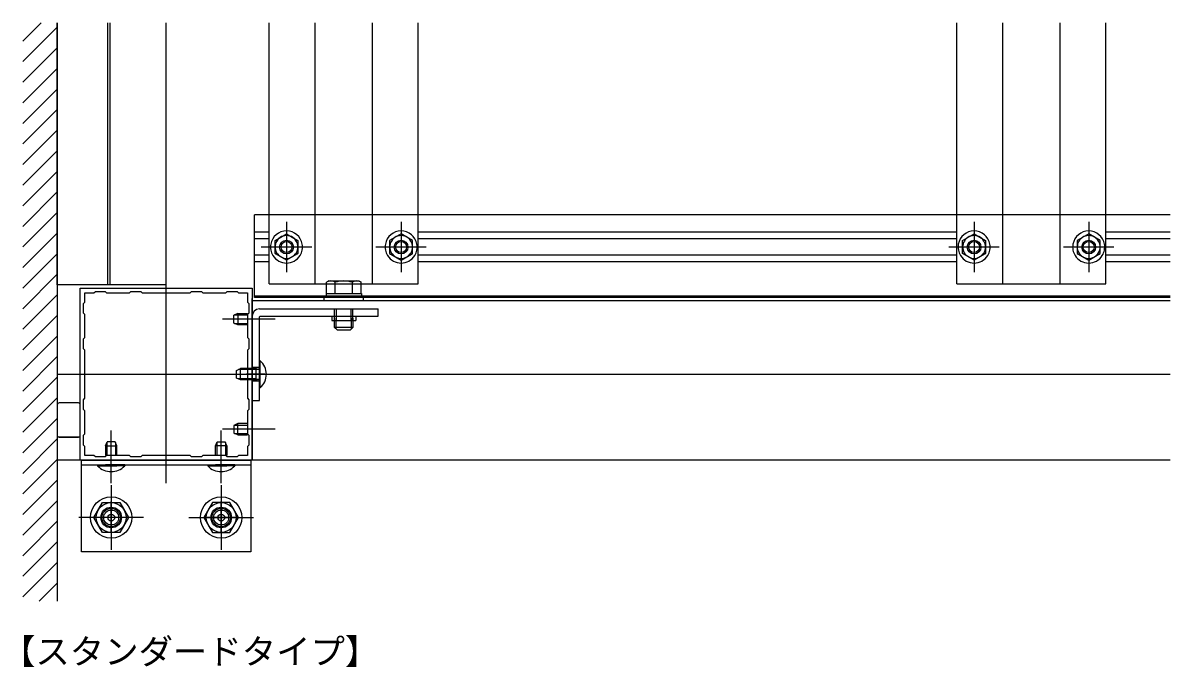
# Model space of a CAD drawing. Units: millimetres, scale not verified. Extents: x -875 to 875, y -1304 to 1297.
# Drawn here: x -1 to 499, y -811 to -530 of the extents above; entities that cross this region are included whole.
import ezdxf
from ezdxf.enums import TextEntityAlignment as Align

# ---------------------------------------------------------------- set-up
doc = ezdxf.new("R2010")
doc.units = ezdxf.units.MM
doc.header["$LTSCALE"] = 8
for name, color, linetype in [('0-2_USER1', 3, 'Continuous'), ('0-3_YKK_11', 7, 'Continuous'), ('0-5_YKK_12', 2, 'Continuous'), ('0-6_YKK_13', 4, 'Continuous'), ('0-A_YSS_K', 3, 'Continuous')]:
    doc.layers.add(name, color=color, linetype=linetype)
doc.styles.add('ＭＳ ゴシック', font='')
doc.styles.get('ＭＳ ゴシック').set_extended_font_data('MS Gothic')

msp = doc.modelspace()

# ---------------------------------------------------------------- linework, layer by layer
at = {"layer": '0-3_YKK_11'}
msp.add_lwpolyline([(23.999, -646.204), (98.999, -646.204), (98.999, -721.204), (23.999, -721.204)], close=True, dxfattribs=at)
for points in [[(35.499, -719.204), (34.899, -719.804), (30.599, -719.804), (29.999, -719.204), (25.999, -719.204), (25.999, -715.204), (25.399, -714.604), (25.399, -710.304), (25.999, -709.704), (25.999, -699.704), (25.399, -699.104), (25.399, -694.804), (25.999, -694.204), (25.999, -673.204), (25.399, -672.604), (25.399, -668.304), (25.999, -667.704), (25.999, -657.704), (25.399, -657.104), (25.399, -652.804), (25.999, -652.204), (25.999, -648.204), (29.999, -648.204), (30.599, -647.604), (34.899, -647.604), (35.499, -648.204), (45.499, -648.204), (46.099, -647.604), (50.399, -647.604), (50.999, -648.204)], [(50.999, -648.204), (71.999, -648.204), (72.599, -647.604), (76.899, -647.604), (77.499, -648.204), (87.499, -648.204), (88.099, -647.604), (92.399, -647.604), (92.999, -648.204), (96.999, -648.204), (96.999, -652.204), (97.599, -652.804), (97.599, -657.104), (96.999, -657.704), (96.999, -667.704), (97.599, -668.304), (97.599, -672.604), (96.999, -673.204), (96.999, -694.204), (97.599, -694.804), (97.599, -699.104), (96.999, -699.704), (96.999, -709.704), (97.599, -710.304), (97.599, -714.604), (96.999, -715.204), (96.999, -719.204), (92.999, -719.204), (92.399, -719.804), (88.099, -719.804), (87.499, -719.204), (77.499, -719.204), (76.899, -719.804), (72.599, -719.804), (71.999, -719.204), (50.999, -719.204), (50.399, -719.804), (46.099, -719.804), (45.499, -719.204), (35.499, -719.204)]]:
    msp.add_lwpolyline(points, dxfattribs=at)
at = {"layer": '0-5_YKK_12'}
for p, q in [((13.999, -644.704), (13.999, -530.454)), ((35.999, -644.704), (35.999, -530.454)), ((36.999, -644.704), (36.999, -530.454)), ((61.499, -644.704), (61.499, -530.454)), ((406.499, -614.204), (406.499, -530.454)), ((426.499, -614.204), (426.499, -530.454)), ((451.499, -614.204), (451.499, -530.454)), ((471.499, -614.204), (471.499, -530.454)), ((99.999, -650.204), (99.999, -614.204)), ((499.499, -614.204), (99.999, -614.204)), ((406.499, -644.204), (406.499, -614.204)), ((426.499, -644.204), (426.499, -614.204)), ((451.499, -644.204), (451.499, -614.204)), ((471.499, -644.204), (471.499, -614.204)), ((113.999, -617.204), (113.999, -639.204)), ((163.999, -617.204), (163.999, -639.204)), ((413.999, -617.204), (413.999, -639.204)), ((463.999, -617.204), (463.999, -639.204)), ((106.499, -621.704), (99.999, -621.704)), ((106.499, -624.704), (99.999, -624.704)), ((406.499, -621.704), (171.499, -621.704)), ((406.499, -624.704), (171.499, -624.704)), ((499.499, -621.704), (471.499, -621.704)), ((499.499, -624.704), (471.499, -624.704)), ((124.999, -628.204), (102.999, -628.204)), ((174.999, -628.204), (152.999, -628.204)), ((424.999, -628.204), (402.999, -628.204)), ((474.999, -628.204), (452.999, -628.204)), ((106.499, -631.704), (99.999, -631.704)), ((106.499, -634.704), (99.999, -634.704)), ((406.499, -631.704), (171.499, -631.704)), ((406.499, -634.704), (171.499, -634.704)), ((499.499, -631.704), (471.499, -631.704)), ((499.499, -634.704), (471.499, -634.704)), ((61.499, -731.204), (61.499, -636.204)), ((61.499, -644.704), (13.999, -644.704)), ((106.499, -644.204), (171.499, -644.204)), ((406.499, -644.204), (471.499, -644.204)), ((499.499, -649.704), (99.999, -649.704)), ((499.499, -650.204), (99.999, -650.204)), ((98.999, -721.204), (98.999, -650.704)), ((499.499, -651.704), (98.999, -651.704)), ((13.999, -683.704), (499.499, -683.704)), ((499.499, -721.204), (98.999, -721.204))]:
    msp.add_line(p, q, dxfattribs=at)
for points in [[(106.499, -644.204), (106.499, -614.204), (106.499, -530.454)], [(126.499, -644.204), (126.499, -614.204), (126.499, -530.454)], [(151.499, -644.204), (151.499, -614.204), (151.499, -530.454)], [(171.499, -644.204), (171.499, -614.204), (171.499, -530.454)]]:
    msp.add_lwpolyline(points, dxfattribs=at)
at = {"layer": '0-6_YKK_13'}
for p, q in [((108.999, -625.317), (113.999, -622.43)), ((108.999, -626.212), (108.999, -625.317)), ((108.999, -626.339), (108.999, -625.317)), ((168.999, -625.317), (163.999, -622.43)), ((168.999, -626.212), (168.999, -625.317)), ((168.999, -626.339), (168.999, -625.317)), ((408.999, -625.317), (413.999, -622.43)), ((408.999, -626.212), (408.999, -625.317)), ((408.999, -626.339), (408.999, -625.317)), ((468.999, -625.317), (463.999, -622.43)), ((468.999, -626.212), (468.999, -625.317)), ((468.999, -626.339), (468.999, -625.317)), ((108.999, -631.091), (108.999, -626.212)), ((108.999, -631.091), (108.999, -626.339)), ((118.999, -626.339), (118.999, -631.091)), ((158.999, -626.339), (158.999, -631.091)), ((168.999, -631.091), (168.999, -626.212)), ((168.999, -631.091), (168.999, -626.339)), ((408.999, -631.091), (408.999, -626.212)), ((408.999, -631.091), (408.999, -626.339)), ((418.999, -626.339), (418.999, -631.091)), ((458.999, -626.339), (458.999, -631.091)), ((468.999, -631.091), (468.999, -626.212)), ((468.999, -631.091), (468.999, -626.339)), ((109.389, -631.315), (108.999, -631.091)), ((109.517, -631.389), (108.999, -631.091)), ((113.999, -633.977), (109.517, -631.389)), ((118.482, -631.389), (113.999, -633.977)), ((118.999, -631.091), (118.482, -631.389)), ((118.999, -631.091), (118.637, -631.3)), ((158.999, -631.091), (159.362, -631.3)), ((158.999, -631.091), (159.517, -631.389)), ((159.517, -631.389), (163.999, -633.977)), ((163.999, -633.977), (168.482, -631.389)), ((168.482, -631.389), (168.999, -631.091)), ((168.61, -631.315), (168.999, -631.091)), ((409.388, -631.315), (408.999, -631.091)), ((409.516, -631.389), (408.999, -631.091)), ((413.999, -633.977), (409.516, -631.389)), ((418.482, -631.389), (413.999, -633.977)), ((418.999, -631.091), (418.482, -631.389)), ((418.999, -631.091), (418.636, -631.3)), ((458.999, -631.091), (459.361, -631.3)), ((458.999, -631.091), (459.516, -631.389)), ((459.516, -631.389), (463.999, -633.977)), ((463.999, -633.977), (468.482, -631.389)), ((468.482, -631.389), (468.999, -631.091)), ((468.609, -631.315), (468.999, -631.091)), ((132.499, -643.004), (131.493, -643.585)), ((131.493, -648.504), (131.493, -643.585)), ((132.499, -643.004), (145.499, -643.004)), ((135.246, -648.504), (135.246, -643.585)), ((142.752, -648.504), (142.752, -643.585)), ((145.499, -643.004), (146.505, -643.585)), ((146.505, -648.504), (146.505, -643.585)), ((131.299, -648.504), (146.699, -648.504)), ((131.299, -648.504), (131.299, -650.104)), ((131.493, -648.504), (146.505, -648.504)), ((134.999, -648.504), (142.999, -648.504)), ((146.699, -648.504), (146.699, -650.104)), ((102.199, -655.204), (153.999, -655.204)), ((134.999, -660.204), (134.999, -655.204)), ((135.749, -660.204), (135.749, -655.204)), ((142.249, -660.204), (142.249, -655.204)), ((142.999, -660.204), (142.999, -655.204)), ((153.999, -658.404), (153.999, -655.204)), ((108.999, -659.704), (85.999, -659.704)), ((92.699, -657.204), (90.999, -658.004)), ((90.999, -661.404), (90.999, -658.004)), ((91.309, -657.858), (96.999, -657.858)), ((92.699, -657.204), (96.999, -657.204)), ((92.699, -657.204), (92.699, -662.204)), ((98.999, -695.204), (98.999, -658.404)), ((102.199, -695.204), (102.199, -658.704)), ((102.499, -658.404), (153.999, -658.404)), ((133.799, -658.404), (133.799, -660.204)), ((133.799, -660.204), (144.199, -660.204)), ((134.999, -663.304), (134.999, -659.204)), ((135.647, -663.952), (135.647, -659.204)), ((142.351, -663.952), (142.351, -659.204)), ((142.999, -659.204), (142.999, -663.304)), ((144.199, -658.404), (144.199, -660.204)), ((92.699, -662.204), (90.999, -661.404)), ((91.309, -661.549), (96.999, -661.549)), ((96.999, -662.204), (92.699, -662.204)), ((142.999, -663.304), (134.999, -663.304)), ((136.199, -664.504), (134.999, -663.304)), ((141.799, -664.504), (136.199, -664.504)), ((141.799, -664.504), (142.999, -663.304)), ((102.199, -677.804), (102.199, -689.604)), ((102.447, -677.804), (102.199, -677.804)), ((102.447, -689.604), (102.447, -677.804)), ((92.199, -682.004), (93.899, -681.204)), ((92.199, -685.404), (92.199, -682.004)), ((93.899, -686.204), (92.199, -685.404)), ((100.799, -681.637), (92.979, -681.637)), ((100.799, -681.204), (93.899, -681.204)), ((93.899, -686.204), (93.899, -681.204)), ((104.699, -683.704), (96.499, -683.704)), ((102.199, -680.704), (98.999, -680.704)), ((100.799, -686.204), (100.799, -681.204)), ((100.799, -681.204), (101.394, -681.42)), ((100.799, -681.637), (101.722, -681.443)), ((100.799, -685.771), (92.979, -685.771)), ((100.799, -686.204), (93.899, -686.204)), ((102.199, -686.704), (98.999, -686.704)), ((100.799, -685.771), (101.722, -685.964)), ((100.799, -686.204), (101.394, -685.988)), ((102.447, -689.604), (102.199, -689.604)), ((98.999, -695.204), (102.199, -695.204)), ((13.999, -697.004), (13.999, -710.404)), ((23.199, -696.204), (14.799, -696.204)), ((23.999, -710.404), (23.999, -697.004)), ((92.699, -705.204), (90.999, -706.004)), ((96.999, -705.204), (92.699, -705.204)), ((92.699, -710.204), (92.699, -705.204)), ((37.499, -731.204), (37.499, -708.204)), ((85.499, -731.204), (85.499, -708.204)), ((108.999, -707.704), (85.999, -707.704)), ((90.999, -706.004), (90.999, -709.404)), ((92.699, -710.204), (90.999, -709.404)), ((91.309, -705.858), (96.999, -705.858)), ((91.309, -709.549), (96.999, -709.549)), ((92.699, -710.204), (96.999, -710.204)), ((23.999, -711.204), (13.999, -711.204)), ((14.799, -711.204), (23.199, -711.204)), ((34.999, -714.904), (35.799, -713.204)), ((34.999, -714.904), (34.999, -719.204)), ((34.999, -714.904), (39.999, -714.904)), ((35.653, -713.513), (35.653, -719.204)), ((39.199, -713.204), (35.799, -713.204)), ((39.999, -714.904), (39.199, -713.204)), ((39.345, -713.513), (39.345, -719.204)), ((39.999, -719.204), (39.999, -714.904)), ((82.999, -714.904), (83.799, -713.204)), ((82.999, -719.204), (82.999, -714.904)), ((87.999, -714.904), (82.999, -714.904)), ((83.653, -713.513), (83.653, -719.204)), ((83.799, -713.204), (87.199, -713.204)), ((87.999, -714.904), (87.199, -713.204)), ((87.345, -713.513), (87.345, -719.204)), ((87.999, -714.904), (87.999, -719.204)), ((24.299, -721.204), (13.999, -721.204)), ((24.499, -723.204), (98.499, -723.204)), ((31.599, -723.204), (39.999, -723.204)), ((31.599, -723.204), (31.599, -723.713)), ((31.599, -723.713), (39.999, -723.713)), ((43.399, -723.204), (34.999, -723.204)), ((43.399, -723.713), (34.999, -723.713)), ((43.399, -723.204), (43.399, -723.713)), ((79.599, -723.204), (87.999, -723.204)), ((79.599, -723.204), (79.599, -723.713)), ((79.599, -723.713), (87.999, -723.713)), ((91.399, -723.204), (82.999, -723.204)), ((91.399, -723.713), (82.999, -723.713)), ((91.399, -723.204), (91.399, -723.713)), ((37.499, -732.098), (37.499, -760.309)), ((85.499, -732.098), (85.499, -760.309)), ((37.499, -752.704), (37.499, -739.241)), ((85.499, -752.704), (85.499, -739.241)), ((51.605, -746.204), (23.393, -746.204)), ((43.999, -746.204), (30.999, -746.204)), ((71.393, -746.204), (99.605, -746.204)), ((91.999, -746.204), (78.999, -746.204))]:
    msp.add_line(p, q, dxfattribs=at)
for points in [[(113.999, -622.43), (118.999, -625.317), (118.999, -626.339)], [(163.999, -622.43), (158.999, -625.317), (158.999, -626.339)], [(413.999, -622.43), (418.999, -625.317), (418.999, -626.339)], [(463.999, -622.43), (458.999, -625.317), (458.999, -626.339)]]:
    msp.add_lwpolyline(points, dxfattribs=at)
for points in [[(147.499, -651.704), (130.499, -651.704), (130.499, -650.104), (147.499, -650.104)], [(24.499, -761.204), (24.499, -721.204), (98.499, -721.204), (98.499, -761.204)], [(29.993, -746.204), (33.746, -739.704), (41.252, -739.704), (45.005, -746.204), (41.252, -752.704), (33.746, -752.704)], [(93.005, -746.204), (89.252, -739.704), (81.746, -739.704), (77.993, -746.204), (81.746, -752.704), (89.252, -752.704)]]:
    msp.add_lwpolyline(points, close=True, dxfattribs=at)
for centre, radius in [((113.999, -628.204), 3), ((163.999, -628.204), 3), ((413.999, -628.204), 3), ((463.999, -628.204), 3), ((113.999, -628.204), 2.4), ((163.999, -628.204), 2.4), ((413.999, -628.204), 2.4), ((463.999, -628.204), 2.4), ((37.499, -746.204), 9), ((37.499, -746.204), 6.5), ((85.499, -746.204), 9), ((85.499, -746.204), 6.5), ((37.499, -746.204), 4.5), ((37.499, -746.204), 4), ((37.499, -746.204), 3.25), ((37.499, -746.204), 1.5), ((85.499, -746.204), 4.5), ((85.499, -746.204), 4), ((85.499, -746.204), 3.25), ((85.499, -746.204), 1.5)]:
    msp.add_circle(centre, radius, dxfattribs=at)
for centre, radius, start, end in [((113.999, -628.204), 7, 10.52433, 169.47567), ((113.999, -628.204), 5, 23.1324, 156.8676), ((113.999, -628.204), 5, 23.1324, 156.8676), ((163.999, -628.204), 7, 10.52433, 169.47567), ((163.999, -628.204), 5, 23.1324, 156.8676), ((163.999, -628.204), 5, 23.1324, 156.8676), ((413.999, -628.204), 7, 10.52433, 169.47567), ((413.999, -628.204), 5, 23.1324, 156.8676), ((413.999, -628.204), 5, 23.1324, 156.8676), ((463.999, -628.204), 7, 10.52433, 169.47567), ((463.999, -628.204), 5, 23.1324, 156.8676), ((463.999, -628.204), 5, 23.1324, 156.8676), ((113.999, -628.204), 7, 169.47567, 212.11583), ((113.999, -628.204), 5, 156.8676, 217.3832), ((113.999, -628.204), 5, 156.8676, 217.3832), ((113.999, -628.204), 5, 322.6168, 23.1324), ((113.999, -628.204), 5, 322.6168, 23.1324), ((113.999, -628.204), 7, 327.88417, 10.52433), ((163.999, -628.204), 7, 169.47567, 212.11583), ((163.999, -628.204), 5, 156.8676, 217.3832), ((163.999, -628.204), 5, 156.8676, 217.3832), ((163.999, -628.204), 5, 322.6168, 23.1324), ((163.999, -628.204), 5, 322.6168, 23.1324), ((163.999, -628.204), 7, 327.88417, 10.52433), ((413.999, -628.204), 7, 169.47567, 212.11583), ((413.999, -628.204), 5, 156.8676, 217.3832), ((413.999, -628.204), 5, 156.8676, 217.3832), ((413.999, -628.204), 5, 322.6168, 23.1324), ((413.999, -628.204), 5, 322.6168, 23.1324), ((413.999, -628.204), 7, 327.88417, 10.52433), ((463.999, -628.204), 7, 169.47567, 212.11583), ((463.999, -628.204), 5, 156.8676, 217.3832), ((463.999, -628.204), 5, 156.8676, 217.3832), ((463.999, -628.204), 5, 322.6168, 23.1324), ((463.999, -628.204), 5, 322.6168, 23.1324), ((463.999, -628.204), 7, 327.88417, 10.52433), ((113.999, -628.204), 7, 212.11583, 327.88417), ((113.999, -628.204), 5, 217.3832, 322.6168), ((113.999, -628.204), 5, 217.3832, 322.6168), ((163.999, -628.204), 7, 212.11583, 327.88417), ((163.999, -628.204), 5, 217.3832, 322.6168), ((163.999, -628.204), 5, 217.3832, 322.6168), ((413.999, -628.204), 7, 212.11583, 327.88417), ((413.999, -628.204), 5, 217.3832, 322.6168), ((413.999, -628.204), 5, 217.3832, 322.6168), ((463.999, -628.204), 7, 212.11583, 327.88417), ((463.999, -628.204), 5, 217.3832, 322.6168), ((463.999, -628.204), 5, 217.3832, 322.6168), ((133.37, -646.327), 3.323, 55.61575, 124.38425), ((138.999, -655.424), 12.419, 72.41205, 107.58795), ((144.628, -646.327), 3.323, 55.61575, 124.38425), ((102.199, -658.404), 3.2, 90, 180), ((102.499, -658.704), 0.3, 90, 180), ((97.499, -683.704), 7.7, 309.98312, 50.01688), ((101.599, -680.856), 0.6, 250.03043, 0), ((101.599, -686.551), 0.6, 0, 109.96957), ((14.799, -697.004), 0.8, 90, 180), ((23.199, -697.004), 0.8, 0, 90), ((14.799, -710.404), 0.8, 180, 270), ((23.199, -710.404), 0.8, 270, 360), ((37.499, -717.971), 8.232, 224.2189, 315.7811), ((85.499, -717.971), 8.232, 224.2189, 315.7811)]:
    msp.add_arc(centre, radius, start, end, dxfattribs=at)
at = {"layer": '0-A_YSS_K'}
for p, q in [((-1.001, -538.361), (6.906, -530.454)), ((13.999, -530.454), (13.999, -782.77)), ((-1.001, -547.341), (13.999, -532.341)), ((-1.001, -556.321), (13.999, -541.321)), ((-1.001, -565.301), (13.999, -550.301)), ((-1.001, -574.282), (13.999, -559.282)), ((-1.001, -583.262), (13.999, -568.262)), ((-1.001, -592.242), (13.999, -577.242)), ((-1.001, -601.222), (13.999, -586.222)), ((-1.001, -610.203), (13.999, -595.203)), ((-1.001, -619.183), (13.999, -604.183)), ((-1.001, -628.163), (13.999, -613.163)), ((-1.001, -637.143), (13.999, -622.143)), ((-1.001, -646.124), (13.999, -631.124)), ((-1.001, -655.104), (13.999, -640.104)), ((-1.001, -664.084), (13.999, -649.084)), ((-1.001, -673.064), (13.999, -658.064)), ((-1.001, -682.045), (13.999, -667.045)), ((-1.001, -691.025), (13.999, -676.025)), ((-1.001, -700.005), (13.999, -685.005)), ((-1.001, -708.985), (13.999, -693.985)), ((-1.001, -717.966), (13.999, -702.966)), ((-1.001, -726.946), (13.999, -711.946)), ((-1.001, -735.926), (13.999, -720.926)), ((-1.001, -744.906), (13.999, -729.906)), ((-1.001, -753.887), (13.999, -738.887)), ((-1.001, -762.867), (13.999, -747.867)), ((-1.001, -771.847), (13.999, -756.847)), ((-1.001, -780.827), (13.999, -765.827)), ((6.037, -782.77), (13.999, -774.808))]:
    msp.add_line(p, q, dxfattribs=at)

# ---------------------------------------------------------------- texts
at = {"layer": '0-2_USER1', "style": 'ＭＳ ゴシック'}
msp.add_text('【スタンダードタイプ】', height=11, dxfattribs=at).set_placement((-10.557, -813.455), align=Align.BOTTOM_LEFT)

doc.saveas('drawing.dxf')
